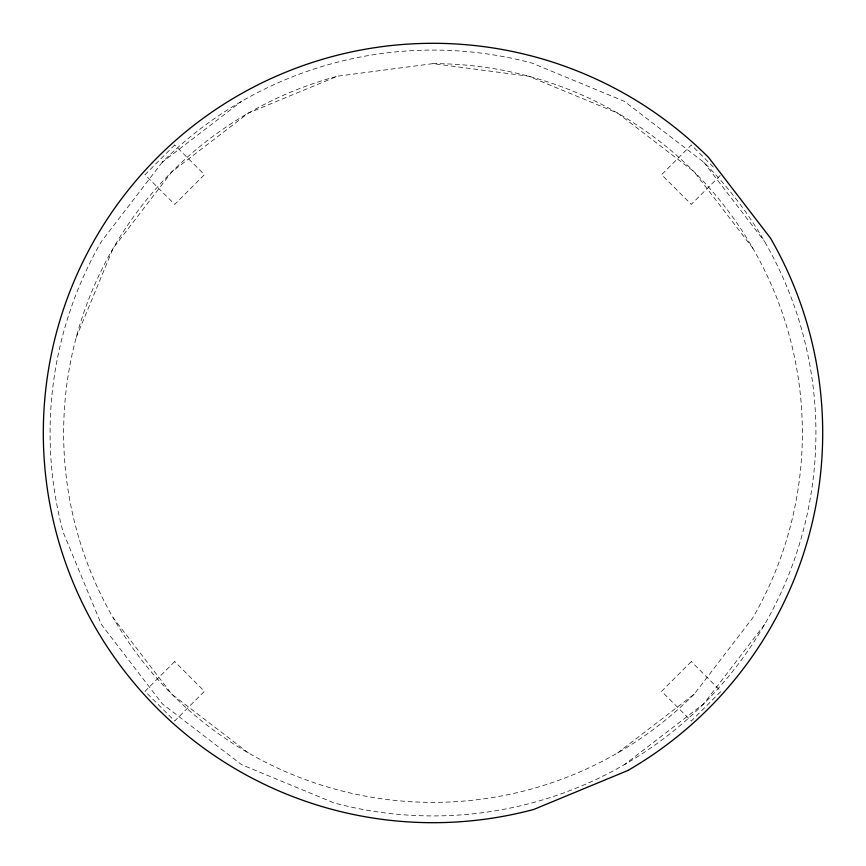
<?xml version="1.0" encoding="UTF-8"?>
<svg xmlns="http://www.w3.org/2000/svg" width="866" height="866" viewBox="0 0 866 866"><rect width="100%" height="100%" fill="white"/><g stroke="black" fill="none" stroke-linecap="round" stroke-linejoin="round"><path stroke-width="0.65" stroke-dasharray="4.33 3.25" d="M76.219 337.404L113.121 248.315L171.814 171.814L248.315 113.121L337.404 76.219L433 63.629L528.596 76.219L617.685 113.121L694.186 171.814L752.879 248.315M162.234 162.234L101.376 241.538A382.924 382.924 0 0 0 63.121 532.103L101.376 624.462L162.234 703.766L241.538 764.624L333.897 802.879A382.924 382.924 0 0 0 703.766 162.234L624.462 101.376L532.103 63.121A382.924 382.924 0 0 0 162.234 162.234L241.538 101.376M617.685 752.879L694.186 694.186L752.879 617.685A369.371 369.371 0 0 0 433 63.629M764.624 624.462L703.766 703.766L624.462 764.624M720.144 175.56L691.306 204.408L661.592 174.694L691.306 144.979L713.595 167.268M248.315 752.879L171.814 694.186L113.121 617.685A369.371 369.371 0 0 1 337.404 76.219M703.766 162.234L764.624 241.538M694.186 694.186A369.371 369.371 0 0 1 113.121 617.685M174.694 144.979L144.979 174.694L174.694 204.408L204.408 174.694L174.694 144.979M174.694 661.592L144.979 691.306L174.694 721.021L204.408 691.306L174.694 661.592M691.306 661.592L661.592 691.306L691.306 721.021L721.021 691.306L691.306 661.592"/><path stroke-width="1.3" d="M627.85 770.491L533.857 809.418A389.7 389.7 0 0 1 56.582 332.143A389.7 389.7 0 0 1 708.561 157.439L770.491 238.15A389.7 389.7 0 0 1 627.85 770.491"/></g></svg>
